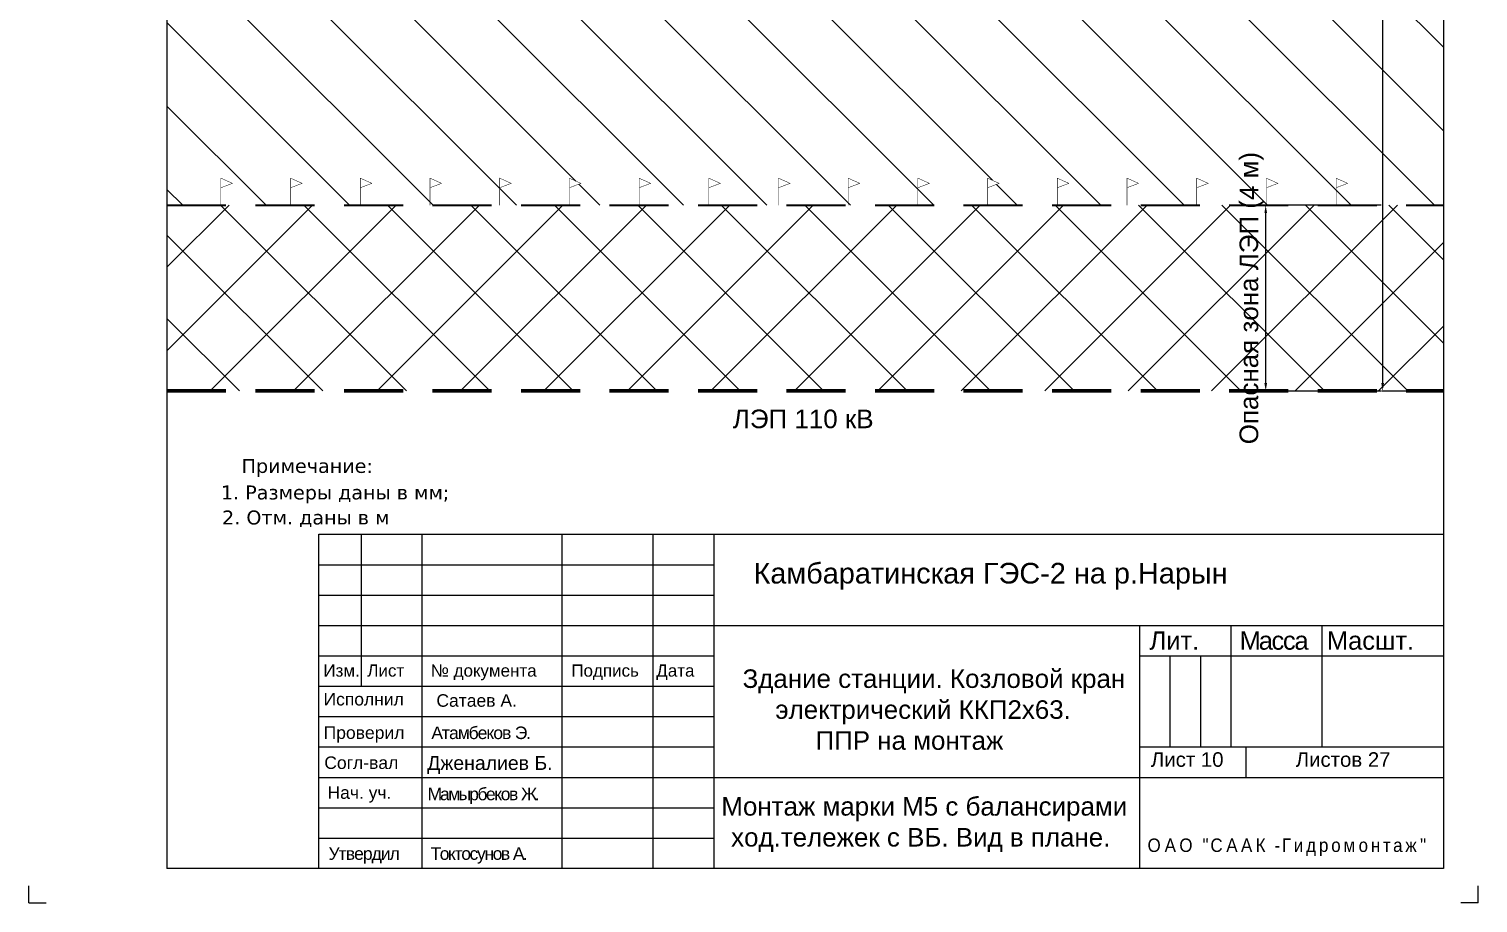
# Model space of a CAD drawing. Header units: millimetres. Extents: x 155577 to 993706, y -295114 to -113927.
# Drawn here: x 431244 to 462429, y -295114 to -276297 of the extents above; entities that cross this region are included whole.
import ezdxf

# ---------------------------------------------------------------- set-up
doc = ezdxf.new("R2010")
doc.units = ezdxf.units.MM
doc.linetypes.add('штриховая', pattern=[19.05, 12.7, -6.35])
doc.styles.add('rom', font='times.ttf')
doc.styles.get("Standard").update_dxf_attribs({"font": 'arial.ttf'})
doc.dimstyles.new('ISO-25', dxfattribs={"dimtxt": 170, "dimasz": 170, "dimexe": 20, "dimexo": 10, "dimgap": 40, "dimtad": 1, "dimtxsty": 'Standard', "dimcen": 2.5, "dimadec": 0, "dimazin": 0, "dimtfac": 1, "dimtmove": 0, "dimatfit": 3, "dimfxl": 0, "dimarcsym": 0})

# ---------------------------------------------------------------- blocks, each defined once
blk = doc.blocks.new('A4')
for p, q in [((839200.34, -1948.12), (839200.34, -2235.12)), ((839385.34, -1948.12), (839385.34, -2235.12)), ((839385.34, -2235.12), (839200.34, -2235.12))]:
    blk.add_line(p, q)
at = {"color": 4}
for p, q in [((839180.34, -2240.12), (839180.34, -2237.62)), ((839390.34, -2240.12), (839390.34, -2237.62)), ((839180.34, -2240.12), (839182.84, -2240.12)), ((839390.34, -2240.12), (839387.84, -2240.12))]:
    blk.add_line(p, q, dxfattribs=at)
blk = doc.blocks.new('*D202')
at = {"color": 0, "lineweight": -2, "transparency": 16777216}
for p, q in [((461677, -254091), (460357, -254091)), ((460377, -254261), (460377, -283921)), ((461677, -284091), (460357, -284091))]:
    blk.add_line(p, q, dxfattribs=at)
at = {"color": 0, "transparency": 16777216}
for points in [[(460348, -254261), (460405, -254261), (460377, -254091)], [(460348, -283921), (460405, -283921), (460377, -284091)]]:
    blk.add_solid(points, dxfattribs=at)
at = {"layer": 'Defpoints', "color": 0, "transparency": 16777216}
for p in [(461687, -254091), (460377, -284091), (461687, -284091)]:
    blk.add_point(p, dxfattribs=at)
at = {"color": 0, "transparency": 16777216, "insert": (460074, -269197), "char_height": 170, "attachment_point": 5, "rotation": 90}
blk.add_mtext('{\\H2.3529x;Охранная зона ЛЭП (25 м)}', dxfattribs=at)
blk = doc.blocks.new('*D203')
at = {"color": 0, "lineweight": -2, "transparency": 16777216}
for p, q in [((460347, -280091), (457840, -280091)), ((457860, -283921), (457860, -280261)), ((460347, -284091), (457840, -284091))]:
    blk.add_line(p, q, dxfattribs=at)
at = {"color": 0, "transparency": 16777216}
for points in [[(457832, -280261), (457889, -280261), (457860, -280091)], [(457832, -283921), (457889, -283921), (457860, -284091)]]:
    blk.add_solid(points, dxfattribs=at)
at = {"layer": 'Defpoints', "color": 0, "transparency": 16777216}
for p in [(457860, -280091), (460357, -280091), (460357, -284091)]:
    blk.add_point(p, dxfattribs=at)
at = {"color": 0, "transparency": 16777216, "insert": (457558, -282091), "char_height": 170, "attachment_point": 5, "rotation": 90}
blk.add_mtext('{\\H2.3529x;Опасная зона ЛЭП (4 м)}', dxfattribs=at)

msp = doc.modelspace()

# ---------------------------------------------------------------- hatches: boundary and pattern name
h = msp.add_hatch()
h.set_pattern_fill('ANSI31', color=256, scale=400, angle=90, style=0)
h.paths.add_polyline_path([(461686.768, -254090.746), (434214.268, -254090.746), (434214.268, -280090.746), (435375.125, -280090.746), (435375.125, -279509.511), (435623.747, -279620.631), (435375.125, -279714.979), (435375.125, -280090.746), (436875.125, -280090.746), (436875.125, -279509.511), (437123.747, -279620.631), (436875.125, -279714.979), (436875.125, -280090.746), (438375.125, -280090.746), (438375.125, -279509.511), (438623.747, -279620.631), (438375.125, -279714.979), (438375.125, -280090.746), (439875.125, -280090.746), (439875.125, -279509.511), (440123.747, -279620.631), (439875.125, -279714.979), (439875.125, -280090.746), (441375.125, -280090.746), (441375.125, -279509.511), (441623.747, -279620.631), (441375.125, -279714.979), (441375.125, -280090.746), (442875.125, -280090.746), (442875.125, -279509.511), (443123.747, -279620.631), (442875.125, -279714.979), (442875.125, -280090.746), (444375.125, -280090.746), (444375.125, -279509.511), (444623.747, -279620.631), (444375.125, -279714.979), (444375.125, -280090.746), (445875.125, -280090.746), (445875.125, -279509.511), (446123.747, -279620.631), (445875.125, -279714.979), (445875.125, -280090.746), (447375.125, -280090.746), (447375.125, -279509.511), (447623.747, -279620.631), (447375.125, -279714.979), (447375.125, -280090.746), (448875.125, -280090.746), (448875.125, -279509.511), (449123.747, -279620.631), (448875.125, -279714.979), (448875.125, -280090.746), (450375.125, -280090.746), (450375.125, -279509.511), (450623.747, -279620.631), (450375.125, -279714.979), (450375.125, -280090.746), (451875.125, -280090.746), (451875.125, -279509.511), (452123.747, -279620.631), (451875.125, -279714.979), (451875.125, -280090.746), (453375.125, -280090.746), (453375.125, -279509.511), (453623.747, -279620.631), (453375.125, -279714.979), (453375.125, -280090.746), (454875.125, -280090.746), (454875.125, -279509.511), (455123.747, -279620.631), (454875.125, -279714.979), (454875.125, -280090.746), (456375.125, -280090.746), (456375.125, -279509.511), (456623.747, -279620.631), (456375.125, -279714.979), (456375.125, -280090.746), (457875.125, -280090.746), (457875.125, -279509.511), (458123.747, -279620.631), (457875.125, -279714.979), (457875.125, -280090.746), (459375.125, -280090.746), (459375.125, -279509.511), (459623.747, -279620.631), (459375.125, -279714.979), (459375.125, -280090.746), (461686.768, -280090.746)])
h.paths.add_polyline_path([(447579.485, -257148.835), (447548.947, -257148.835), (447579.477, -257168.542)], flags=16)
h.paths.add_polyline_path([(436859.235, -254877.372), (445142.538, -254877.372), (445142.538, -267307.587), (443153.446, -267307.587, 0.036819802), (444580.201, -268090.746), (449066.944, -268090.746), (448631.891, -264142.836), (446176.98, -264142.836), (446176.98, -263342.836), (450071.628, -263342.836), (449176.692, -261590.956), (449176.585, -261590.956), (449176.585, -261590.747), (449494.85, -262213.766), (450776.194, -262214.569), (450777.68, -259842.84), (446176.887, -259842.84), (446176.887, -259042.84), (452176.887, -259042.84), (452176.887, -259842.84), (450777.68, -259842.84), (450775.488, -263342.836), (452176.98, -263342.836), (452176.98, -264142.836), (450480.303, -264142.836), (452497.065, -268090.746), (452517.342, -268090.746), (452577.597, -268069.038), (452581.308, -268090.746), (456676.585, -268090.746), (456676.585, -275090.746), (441676.585, -275090.746), (441676.585, -268090.746), (444580.201, -268090.746, -0.036819802), (443153.446, -267307.587), (436859.235, -267307.587)], flags=16)
h.paths.add_polyline_path([(449776.585, -263640.956), (449738.046, -263991.308), (449776.804, -263991.332)], flags=0)
h.paths.add_polyline_path([(444588.52, -268690.746), (446726.585, -268690.746), (446726.585, -268790.746), (447526.585, -268790.746), (447526.585, -268690.746), (447626.585, -268690.746), (447626.585, -268703.246), (447976.585, -268790.746), (450376.585, -268790.746), (450726.585, -268703.246), (450726.585, -268690.746), (450826.585, -268690.746), (450826.585, -268790.746), (451626.585, -268790.746), (451626.585, -268690.746), (453726.585, -268690.746), (453726.585, -269490.746), (451626.585, -269490.746), (451626.585, -269390.746), (450826.585, -269390.746), (450826.585, -269490.746), (450726.585, -269490.746), (450726.585, -269478.246), (450376.585, -269390.746), (447976.585, -269390.746), (447626.585, -269478.246), (447626.585, -269490.746), (447526.585, -269490.746), (447526.585, -269390.746), (446726.585, -269390.746), (446726.585, -269490.746), (444626.585, -269490.746), (444626.585, -268717.769)], flags=0)
h.paths.add_polyline_path([(445356.585, -268770.746), (445996.585, -268770.746), (445996.585, -269410.746), (445356.585, -269410.746)], flags=0)
h.paths.add_polyline_path([(454224.171, -254458.14), (460755.798, -254458.14), (460755.798, -262066.982), (454224.171, -262066.982)], flags=16)
h.paths.add_polyline_path([(454876.748, -255501.63), (454876.748, -255500.658), (454866.182, -255514.32)], flags=16)
h.paths.add_polyline_path([(454470.991, -257182.869), (454483.551, -257237.478), (454500.337, -257301.428), (454518.686, -257363.05), (454546.608, -257445.284), (454575.425, -257519.772), (454607.287, -257593.228), (454642.771, -257666.722), (454670.806, -257719.875), (454707.995, -257784.945), (454751.58, -257854.672), (454794.722, -257917.939), (454850.069, -257992.136), (454929.217, -258088.993), (454957.349, -258118.057), (454874.318, -258024.642), (454772.531, -257888.191), (454689.625, -257755.555), (454622.467, -257628.225), (454559.191, -257482.345), (454509.105, -257334.832), (454476.773, -257211.659)], flags=16)
h.paths.add_polyline_path([(454449.37, -257720.603), (454608.488, -257791.72), (454449.37, -257852.103)], flags=16)
h.paths.add_polyline_path([(457869.405, -256763.383, -1), (454970.356, -256763.383, -1)], flags=0)
h.paths.add_polyline_path([(455814.738, -256345.384), (457025.213, -256345.384), (457025.213, -257180.584), (455814.738, -257180.584)], flags=0)
h.paths.add_polyline_path([(455696.087, -254904.511), (455863.179, -254847.829), (455986.067, -254817.633), (456118.752, -254792.733), (456249.768, -254777.13), (456386.412, -254770.14), (456537.081, -254771.548), (456706.25, -254790.534), (456828.224, -254812.128), (456956.47, -254842.07), (457082.42, -254883.176), (457173.825, -254917.927), (457291.723, -254969.509), (457406.921, -255031.364), (457522.914, -255101.388), (457557.976, -255126.655), (457492.771, -255083.191), (457406.921, -255031.364), (457318.365, -254983.814), (457263.574, -254957.193), (457173.825, -254917.927), (457082.42, -254883.176), (456994.013, -254854.323), (456917.781, -254833.037), (456828.224, -254812.128), (456706.25, -254790.534), (456577.969, -254776.137), (456490.6, -254771.114), (456386.412, -254770.14), (456249.768, -254777.13), (456118.752, -254792.733), (455986.067, -254817.633), (455902.515, -254838.163), (455828.419, -254859.621), (455730.934, -254892.69), (455660.101, -254920.322), (455546.593, -254970.192), (455522.824, -254983.094), (455576.32, -254957.132)], flags=0)
h.paths.add_polyline_path([(455693.622, -258619.909), (455771.777, -258648.616), (455869.01, -258679.286), (455960.878, -258703.346), (456067.885, -258726.556), (456104.978, -258731.879), (455994.454, -258712.14), (455869.01, -258679.286), (455732.901, -258636.353)], flags=16)
h.paths.add_polyline_path([(444626.585, -273690.746), (446726.585, -273690.746), (446726.585, -273790.746), (447526.585, -273790.746), (447526.585, -273690.746), (447626.585, -273690.746), (447626.585, -273790.746), (450726.585, -273790.746), (450726.585, -273690.746), (450826.585, -273690.746), (450826.585, -273790.746), (451626.585, -273790.746), (451626.585, -273690.746), (453726.585, -273690.746), (453726.585, -274490.746), (451626.585, -274490.746), (451626.585, -274390.746), (450826.585, -274390.746), (450826.585, -274490.746), (450726.585, -274490.746), (450726.585, -274390.746), (447626.585, -274390.746), (447626.585, -274490.746), (447526.585, -274490.746), (447526.585, -274390.746), (446726.585, -274390.746), (446726.585, -274490.746), (444626.585, -274490.746)], flags=0)
h.paths.add_polyline_path([(445356.585, -273770.746), (445996.585, -273770.746), (445996.585, -274410.746), (445356.585, -274410.746)], flags=0)
h.paths.add_polyline_path([(452356.585, -268770.746), (452996.585, -268770.746), (452996.585, -269410.746), (452356.585, -269410.746)], flags=0)
h.paths.add_polyline_path([(457963.609, -255502.39), (457963.609, -255501.63), (457955.664, -255492.356)], flags=0)
h.paths.add_polyline_path([(457464.74, -258461.149), (457520.526, -258425.527), (457608.02, -258364.154), (457664.918, -258320.31), (457733.431, -258262.959), (457813.076, -258189.269), (457878.011, -258122.794), (457933.097, -258061.195), (457982.038, -258001.853), (458017.695, -257955.495), (458066.7, -257886.828), (458102.103, -257833.089), (458133.801, -257781.528), (458162.633, -257731.349), (458196.263, -257668.152), (458225.795, -257607.667), (458267.484, -257514.614), (458281.634, -257476.136), (458240.483, -257577.584), (458181.102, -257699.203), (458118.316, -257808.479), (458043.946, -257921.366), (457956.653, -258034.856), (457878.011, -258122.794), (457813.076, -258189.269), (457733.431, -258262.959), (457635.933, -258344.574), (457497.837, -258441.442)], flags=0)
h.paths.add_polyline_path([(458267.848, -257720.603), (458426.966, -257791.72), (458267.848, -257852.103)], flags=0)
h.paths.add_polyline_path([(452356.585, -273770.746), (452996.585, -273770.746), (452996.585, -274410.746), (452356.585, -274410.746)], flags=0)
h.paths.add_polyline_path([(448881.23, -275340.146), (449471.939, -275340.146), (449471.939, -275598.741), (448881.23, -275598.741)], flags=24)
h.paths.add_polyline_path([(443452.186, -271913.781), (443452.186, -271321.68), (443710.78, -271321.68), (443710.78, -271913.781)], flags=8)
h.paths.add_polyline_path([(451431.264, -260530.579), (453008.072, -260530.579), (453008.072, -260834.671), (451431.264, -260834.671)], flags=24)
h.paths.add_polyline_path([(455387.217, -270127.872), (457414.264, -270127.872), (457414.264, -270394.516), (455387.217, -270394.516)], flags=24)
h.paths.add_polyline_path([(454938.354, -267725.181), (455112.024, -267725.181), (455112.024, -268026), (454938.354, -268026)], flags=24)
h.paths.add_polyline_path([(443592.834, -275382.197), (443766.503, -275382.197), (443766.503, -275683.016), (443592.834, -275683.016)], flags=24)
h.paths.add_polyline_path([(454721.309, -275543.808), (454953.778, -275543.808), (454953.778, -275844.626), (454721.309, -275844.626)], flags=24)
h.paths.add_polyline_path([(442951.852, -267665.877), (443184.321, -267665.877), (443184.321, -267966.695), (442951.852, -267966.695)], flags=8)
h.paths.add_polyline_path([(443694.622, -256969.435), (447120.952, -256969.435), (447120.952, -257331.645), (443694.622, -257331.645)], flags=8)
h.paths.add_polyline_path([(459769.489, -272676.531), (459769.489, -265717.436), (460379.173, -265717.436), (460379.173, -272676.531)], flags=24)
h.paths.add_polyline_path([(457252.987, -285256.521), (457252.987, -278924.972), (457862.67, -278924.972), (457862.67, -285256.521)], flags=9)
h.paths.add_polyline_path([(454786.905, -261182.827), (460321.544, -261182.827), (460321.544, -262074.336), (454786.905, -262074.336)], flags=24)
h.paths.add_polyline_path([(455557.058, -259205.484), (460658.693, -259205.484), (460658.693, -260956.786), (455557.058, -260956.786)], flags=8)
h.paths.add_polyline_path([(459185.011, -254756.169), (460242.151, -254756.169), (460242.151, -254358.81), (459185.011, -254358.81)], flags=24)
h.paths.add_polyline_path([(457229.345, -257119.395), (457585.862, -257119.395), (457585.862, -256733.823), (457229.345, -256733.823)], flags=8)
h.paths.add_polyline_path([(458478.636, -255490.768), (458835.154, -255490.768), (458835.154, -255105.196), (458478.636, -255105.196)], flags=8)
h.paths.add_polyline_path([(436981.129, -258997.952), (443967.073, -258997.952), (443967.073, -260041.3), (436981.129, -260041.3)], flags=8)
h.paths.add_polyline_path([(445980.736, -255281.88), (452678.554, -255281.88), (452678.554, -256330.201), (445980.736, -256330.201)], flags=24)
h.paths.add_polyline_path([(442151.137, -268405.602), (443545.543, -268405.602), (443545.543, -268861.946), (442151.137, -268861.946)], flags=8)
h.paths.add_polyline_path([(444927.246, -271505.282), (454532.782, -271505.282), (454532.782, -272033.285), (444927.246, -272033.285)], flags=8)
h.paths.add_polyline_path([(451339.598, -264647.369), (452635.306, -267390.596), (452308.115, -267545.139), (451012.407, -264801.911)], flags=24)
h = msp.add_hatch()
h.set_pattern_fill('ANSI37', color=256, scale=400, angle=90, style=0)
h.set_pattern_definition([(135, (33142.5, 0), (-898.0256, -898.0256), []), (225, (33142.5, 0), (898.0256, -898.0256), [])])
h.paths.add_polyline_path([(461686.768, -280090.746), (434214.268, -280090.746), (434214.268, -284090.746), (461686.768, -284090.746)])
h.paths.add_polyline_path([(457252.987, -285256.521), (457252.987, -278924.972), (457862.67, -278924.972), (457862.67, -285256.521)], flags=9)

# ---------------------------------------------------------------- linework, layer by layer
at = {"linetype": 'штриховая', "lineweight": 40, "ltscale": 100}
msp.add_line((434214.268, -280090.746), (461686.768, -280090.746), dxfattribs=at)
at = {"linetype": 'штриховая', "lineweight": 70, "ltscale": 100}
msp.add_line((434214.268, -284090.746), (461686.768, -284090.746), dxfattribs=at)
for p, q in [((437484.803, -294371.04), (437484.803, -287175.861)), ((437484.803, -287175.861), (461686.768, -287175.861)), ((438400.553, -290446.397), (438400.553, -287175.861)), ((439708.767, -294371.04), (439708.767, -287175.861)), ((442717.66, -294371.04), (442717.66, -287175.861)), ((444679.981, -294371.04), (444679.981, -287175.861)), ((445988.196, -294371.04), (445988.196, -287175.861)), ((437484.803, -287829.968), (445988.196, -287829.968)), ((437484.803, -288484.075), (445988.196, -288484.075)), ((461686.768, -288965.64), (461686.768, -294371.04)), ((437484.803, -289138.182), (461686.768, -289138.182)), ((437484.803, -289138.182), (461686.768, -289138.182)), ((455145.696, -289138.182), (455145.696, -294371.04)), ((457108.017, -289138.182), (457108.017, -291754.611)), ((459070.339, -289138.182), (459070.339, -291754.611)), ((437484.803, -289792.29), (445988.196, -289792.29)), ((455145.696, -289792.29), (461686.768, -289792.29)), ((455799.803, -289792.29), (455799.803, -291754.611)), ((456453.91, -289792.29), (456453.91, -291754.611)), ((437484.803, -290446.397), (445988.196, -290446.397)), ((437484.803, -290446.397), (445988.196, -290446.397)), ((437484.803, -291100.504), (445988.196, -291100.504)), ((437484.803, -291100.504), (445988.196, -291100.504)), ((437484.803, -291754.611), (445988.196, -291754.611)), ((455145.696, -291754.611), (461686.768, -291754.611)), ((457430.489, -291754.611), (457430.489, -292408.718)), ((437484.803, -292408.718), (461686.768, -292408.718)), ((437484.803, -293062.825), (445988.196, -293062.825)), ((437484.803, -293062.825), (445988.196, -293062.825)), ((437484.803, -293716.933), (445988.196, -293716.933))]:
    msp.add_line(p, q)
at = {"const_width": 10}
for points in [[(435375.125, -280090.746), (435375.125, -279509.511), (435623.747, -279620.631), (435375.125, -279714.979)], [(436875.125, -280090.746), (436875.125, -279509.511), (437123.747, -279620.631), (436875.125, -279714.979)], [(438375.125, -280090.746), (438375.125, -279509.511), (438623.747, -279620.631), (438375.125, -279714.979)], [(439875.125, -280090.746), (439875.125, -279509.511), (440123.747, -279620.631), (439875.125, -279714.979)], [(441375.125, -280090.746), (441375.125, -279509.511), (441623.747, -279620.631), (441375.125, -279714.979)], [(442875.125, -280090.746), (442875.125, -279509.511), (443123.747, -279620.631), (442875.125, -279714.979)], [(444375.125, -280090.746), (444375.125, -279509.511), (444623.747, -279620.631), (444375.125, -279714.979)], [(445875.125, -280090.746), (445875.125, -279509.511), (446123.747, -279620.631), (445875.125, -279714.979)], [(447375.125, -280090.746), (447375.125, -279509.511), (447623.747, -279620.631), (447375.125, -279714.979)], [(448875.125, -280090.746), (448875.125, -279509.511), (449123.747, -279620.631), (448875.125, -279714.979)], [(450375.125, -280090.746), (450375.125, -279509.511), (450623.747, -279620.631), (450375.125, -279714.979)], [(451875.125, -280090.746), (451875.125, -279509.511), (452123.747, -279620.631), (451875.125, -279714.979)], [(453375.125, -280090.746), (453375.125, -279509.511), (453623.747, -279620.631), (453375.125, -279714.979)], [(454875.125, -280090.746), (454875.125, -279509.511), (455123.747, -279620.631), (454875.125, -279714.979)], [(456375.125, -280090.746), (456375.125, -279509.511), (456623.747, -279620.631), (456375.125, -279714.979)], [(457875.125, -280090.746), (457875.125, -279509.511), (458123.747, -279620.631), (457875.125, -279714.979)], [(459375.125, -280090.746), (459375.125, -279509.511), (459623.747, -279620.631), (459375.125, -279714.979)]]:
    msp.add_lwpolyline(points, dxfattribs=at)

# ---------------------------------------------------------------- block references
at = {"color": 4, "xscale": 148.5, "yscale": 148.5, "zscale": 148.5}
msp.add_blockref('A4', (-124187036.51, 37544.886), dxfattribs=at)

# ---------------------------------------------------------------- texts
at = {"attachment_point": 1}
for s, insert, char_height, width in [('ЛЭП 110 кВ', (446391.741, -284491.692), 400, 3527.62819), ('{\\fVerdana|b0|i0|c204|p34;Примечание:}', (435820.149, -285554.127), 300, 3384.09673), ('{\\fVerdana|b0|i0|c204|p34;1. Размеры даны в мм;}', (435373.929, -286125.057), 300, 5351.06305), ('{\\fVerdana|b0|i0|c204|p34;2. Отм. даны в м}', (435399.13, -286664.027), 300, 5294.04981), ('Камбаратинская ГЭС-2 на р.Нарын', (446836.453, -287790.752), 444.79287, 15409.40209), ('{\\H1.5x;Лит.}', (455360.315, -289267.747), 261.64286, 1218.85232), ('{\\H1.5x;\\T0.9;Масса}', (457299.001, -289267.747), 261.64286, 1218.85232), ('{\\H1.5x;Масшт.}', (459175.876, -289267.747), 261.64286, 1218.85232), ('Изм.', (437579.611, -289978.243), 261.6429, 3075.09004), ('Лист', (438525.734, -289978.243), 261.6429, 3075.09004), ('{\\fArial|b0|i0|c204|p34;№ документа}', (439890.13, -289978.243), 261.64286, 3075.09004), ('Подпись ', (442915.879, -289978.243), 261.6429, 1589.57003), ('Дата', (444745.067, -289978.243), 261.6429, 725.22237), ('\\pi102.31;Здание станции. Козловой кран \\P\\pi808.31;электрический ККП2х63.\\P\\pi1671.1;ППР на монтаж', (446499.43, -290083.567), 399.33282, 8449.96999), ('Исполнил', (437582.677, -290591.513), 269.5497, 1536.4293), ('Сатаев А.', (440012.363, -290618.821), 269.5497, 2643.40605), ('Проверил', (437585.732, -291310.874), 269.5497, 1536.4293), ('{\\T0.9;Атамбеков Э}.', (439903.672, -291314.449), 269.54965, 2835.52721), ('Лист 10', (455389.776, -291867.307), 313.9714, 2154.93112), ('Листов 27', (458506.583, -291867.307), 313.9714, 2154.93112), ('Согл-вал', (437599.494, -291957.64), 269.5497, 1536.4293), ('Дженалиев Б.', (439813.617, -291948.502), 299.49961, 2761.70796), ('Нач. уч.', (437668.658, -292600.792), 269.5497, 2076.7043), ('{\\T0.85;Мамырбеков Ж\\T0.75;.}', (439823.052, -292631.063), 269.54965, 3102.1488), ('\\pi564.98;Монтаж марки М5 с балансирами \\P\\pi0;     ход.тележек с ВБ. Вид в плане. ', (445580.118, -292832.205), 399.33282, 10161.107), ('{\\T0.9;Утвердил}', (437691.398, -293914.214), 269.54965, 1536.4293), ('{\\T0.85;Токтосунов А.}', (439888.14, -293914.214), 269.54965, 3177.93611)]:
    msp.add_mtext(s, dxfattribs=dict(at, insert=insert, char_height=char_height, width=width))
at = {"linetype": 'Continuous', "insert": (458333.496, -293912.879), "char_height": 430.567809, "width": 6162.98546, "attachment_point": 5, "style": 'rom'}
msp.add_mtext('{\\fArial|b0|i0|c204|p34;\\H0.6733x;\\W0.9;\\T1.3;ОАО "СААК \\fArial|b0|i0|c0|p34;-\\fArial|b0|i0|c204|p34;Гидромонтаж\\fArial|b0|i0|c0|p34;"\\Fsimplex|c0;\\H1.485x;\\Q12;\\T1; }', dxfattribs=at)

# ---------------------------------------------------------------- dimensions: what is measured, and where the dimension line sits
for base, p1, p2, text, picture, middle in [((460376.673, -284090.746), (461686.768, -254090.746), (461686.768, -284090.746), '{\\H2.3529x;Охранная зона ЛЭП (25 м)}', '*D202', (460376.673, -269196.983)), ((457860.17, -280090.746), (460356.673, -284090.746), (460356.673, -280090.746), '{\\H2.3529x;Опасная зона ЛЭП (4 м)}', '*D203', (457860.17, -282090.746))]:
    dim = msp.add_linear_dim(base=base, p1=p1, p2=p2, angle=90, text=text, dimstyle='ISO-25')
    dim.commit()
    dim.dimension.update_dxf_attribs({"geometry": picture, "text_midpoint": middle, "dimtype": 160})

doc.saveas('drawing.dxf')
